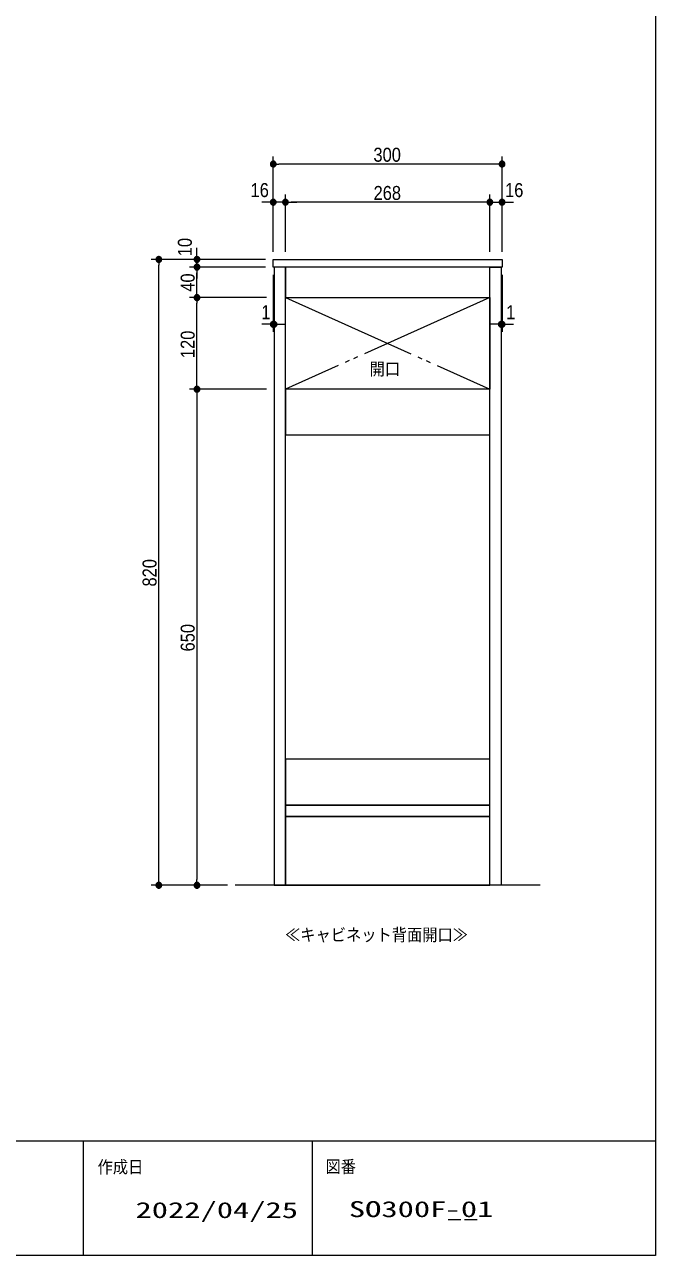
# Model space of a CAD drawing. Units: millimetres, scale not verified. Extents: x -3031 to 3031, y -1522 to 1522.
# Drawn here: x 279 to 1106, y -1385 to 228 of the extents above; entities that cross this region are included whole.
import ezdxf
from ezdxf.enums import TextEntityAlignment as Align

# ---------------------------------------------------------------- set-up
doc = ezdxf.new("R2010")
doc.units = ezdxf.units.MM
doc.header["$LTSCALE"] = 10
doc.linetypes.add('LONG_DOUBLE_CHAIN', pattern=[21.8, 18, -1, 0.6, -0.6, 0.6, -1])
for name, color, linetype, lineweight in [('0-0_1図面枠', 7, 'Continuous', 9), ('0-1_5ボウル・キャビネット', 7, 'Continuous', 9), ('0-2_2寸法-1', 7, 'Continuous', 9), ('0-3_0', 7, 'Continuous', 9), ('0-5_2寸法-2', 7, 'Continuous', 9), ('0-6_2寸法-3', 7, 'Continuous', 9)]:
    doc.layers.add(name, color=color, linetype=linetype, lineweight=lineweight)
doc.styles.add('ＭＳ ゴシック', font='')
doc.styles.add('ＭＳ Ｐゴシック', font='')
doc.styles.get('ＭＳ ゴシック').set_extended_font_data('MS Gothic')
doc.styles.get('ＭＳ Ｐゴシック').set_extended_font_data('MS PGothic')

# ---------------------------------------------------------------- blocks, each defined once
blk = doc.blocks.new('グループ-2')
at = {"layer": '0-0_1図面枠'}
for p, q in [((-20000, -12350), (20000, -12350)), ((12500, -12350), (12500, -13850)), ((15500, -12350), (15500, -13850))]:
    blk.add_line(p, q, dxfattribs=at)
blk.add_lwpolyline([(-20000, 13850), (20000, 13850), (20000, -13850), (-20000, -13850)], close=True, dxfattribs=at)
blk = doc.blocks.new('図面枠')
at = {"layer": '0-0_1図面枠'}
blk.add_blockref('グループ-2', (0, 0), dxfattribs=at)
at = {"layer": '0-0_1図面枠', "style": 'ＭＳ ゴシック', "width": 0.9}
for s, p in [('作成日', (12687.5, -12821.8)), ('図番', (15675, -12817.1))]:
    blk.add_text(s, height=162.8, dxfattribs=at).set_placement(p, align=Align.BOTTOM_LEFT)
blk = doc.blocks.new('_Dot')
at = {"layer": '0-3_0'}
for p, q in [((-5, 0), (-10, 0)), ((4.89, 1), (-4.89, 1)), ((3.99, 3), (-3.99, 3)), ((4.58, -1.99), (-4.58, -1.99)), ((3, -3.99), (-3, -3.99))]:
    blk.add_line(p, q, dxfattribs=at)
for points in [[(5, 0), (4.96, 0.63), (4.84, 1.24), (4.65, 1.84), (4.38, 2.41), (4.05, 2.94), (3.64, 3.42), (3.19, 3.85), (2.68, 4.22), (2.13, 4.52), (1.55, 4.76), (0.94, 4.91), (0.31, 4.99), (-0.31, 4.99), (-0.94, 4.91), (-1.55, 4.76), (-2.13, 4.52), (-2.68, 4.22), (-3.19, 3.85), (-3.64, 3.42), (-4.05, 2.94), (-4.38, 2.41), (-4.65, 1.84), (-4.84, 1.24), (-4.96, 0.63), (-5, 0), (0, 0)], [(-5, 0), (-4.96, -0.63), (-4.84, -1.24), (-4.65, -1.84), (-4.38, -2.41), (-4.05, -2.94), (-3.64, -3.42), (-3.19, -3.85), (-2.68, -4.22), (-2.13, -4.52), (-1.55, -4.76), (-0.94, -4.91), (-0.31, -4.99), (0.31, -4.99), (0.94, -4.91), (1.55, -4.76), (2.13, -4.52), (2.68, -4.22), (3.19, -3.85), (3.64, -3.42), (4.05, -2.94), (4.38, -2.41), (4.65, -1.84), (4.84, -1.24), (4.96, -0.63), (5, 0), (0, 0)]]:
    blk.add_lwpolyline(points, close=True, dxfattribs=at)

msp = doc.modelspace()

# ---------------------------------------------------------------- linework, layer by layer
at = {"layer": '0-1_5ボウル・キャビネット', "linetype": 'LONG_DOUBLE_CHAIN'}
for p, q in [((889.25, -130), (621.25, -250)), ((621.25, -130), (889.25, -250))]:
    msp.add_line(p, q, dxfattribs=at)
at = {"layer": '0-1_5ボウル・キャビネット'}
msp.add_line((955.25, -900), (555.25, -900), dxfattribs=at)
for points in [[(605.25, -80), (905.25, -80), (905.25, -90), (605.25, -90)], [(606.25, -90), (606.25, -900), (621.25, -900), (621.25, -90)], [(621.25, -130), (889.25, -130), (889.25, -90), (621.25, -90)], [(904.25, -90), (904.25, -900), (889.25, -900), (889.25, -90)], [(621.25, -130), (889.25, -130), (889.25, -250), (621.25, -250)], [(621.25, -130), (889.25, -130), (889.25, -250), (621.25, -250)], [(621.25, -310), (889.25, -310), (889.25, -250), (621.25, -250)], [(621.25, -795), (889.25, -795), (889.25, -735), (621.25, -735)], [(621.25, -810), (889.25, -810), (889.25, -795), (621.25, -795)], [(621.25, -810), (621.25, -900), (889.25, -900), (889.25, -810)]]:
    msp.add_lwpolyline(points, close=True, dxfattribs=at)
at = {"layer": '0-2_2寸法-1'}
for p, q in [((605.25, 5), (605.25, 55)), ((905.25, 5), (905.25, 55)), ((897.75, 45), (612.75, 45)), ((621.25, -70), (621.25, 5)), ((889.25, -70), (889.25, 5)), ((881.75, -5), (628.75, -5)), ((495.25, -80), (445.25, -80)), ((455.25, -892.5), (455.25, -87.5)), ((595.25, -90), (495.25, -90)), ((505.25, -122.5), (505.25, -97.5)), ((596.25, -130), (495.25, -130)), ((596.25, -130), (495.25, -130)), ((505.25, -242.5), (505.25, -137.5)), ((596.25, -250), (495.25, -250)), ((596.25, -250), (495.25, -250)), ((505.25, -257.5), (505.25, -892.5)), ((495.25, -900), (445.25, -900)), ((545.25, -900), (495.25, -900))]:
    msp.add_line(p, q, dxfattribs=at)
at = {"layer": '0-5_2寸法-2'}
for p, q in [((605.25, -70), (605.25, 5)), ((621.25, -70), (621.25, 5)), ((889.25, -70), (889.25, 5)), ((905.25, -70), (905.25, 5)), ((597.75, -5), (590.24, -5)), ((621.25, -5), (605.25, -5)), ((628.75, -5), (636.26, -5)), ((881.75, -5), (874.24, -5)), ((889.25, -5), (905.25, -5)), ((912.75, -5), (920.26, -5)), ((595.25, -80), (495.25, -80)), ((505.25, -72.5), (505.25, -64.99)), ((505.25, -90), (505.25, -80)), ((595.25, -90), (495.25, -90)), ((505.25, -97.5), (505.25, -105.01)), ((605.25, -100), (605.25, -175)), ((606.25, -100), (606.25, -175)), ((904.25, -100), (904.25, -175)), ((905.25, -100), (905.25, -175)), ((597.75, -165), (590.24, -165)), ((606.25, -165), (605.25, -165)), ((613.75, -165), (621.26, -165)), ((896.75, -165), (889.24, -165)), ((904.25, -165), (905.25, -165)), ((912.75, -165), (920.26, -165))]:
    msp.add_line(p, q, dxfattribs=at)

# ---------------------------------------------------------------- block references
at = {"layer": '0-0_1図面枠', "xscale": 0.1, "yscale": 0.1}
msp.add_blockref('図面枠', (-893.75, 0), dxfattribs=at)
at = {"layer": '0-2_2寸法-1', "xscale": 0.7503418, "yscale": 0.7503418}
for p, rotation in [((605.25, 45), 180), ((621.25, -5), 180), ((455.25, -80), 90), ((505.25, -90), 90), ((505.25, -130), 270), ((505.25, -130), 90), ((505.25, -250), 270), ((505.25, -250), 90), ((455.25, -900), 270), ((505.25, -900), 270)]:
    msp.add_blockref('_Dot', p, dxfattribs=dict(at, rotation=rotation))
for p in [(905.25, 45), (889.25, -5)]:
    msp.add_blockref('_Dot', p, dxfattribs=at)
at = {"layer": '0-5_2寸法-2', "xscale": 0.7503418, "yscale": 0.7503418}
for p in [(605.25, -5), (889.25, -5), (605.25, -165), (904.25, -165)]:
    msp.add_blockref('_Dot', p, dxfattribs=at)
for p, rotation in [((621.25, -5), 180), ((905.25, -5), 180), ((505.25, -80), 270), ((505.25, -90), 90), ((606.25, -165), 180), ((905.25, -165), 180)]:
    msp.add_blockref('_Dot', p, dxfattribs=dict(at, rotation=rotation))

# ---------------------------------------------------------------- texts
at = {"layer": '0-0_1図面枠', "style": 'ＭＳ ゴシック', "width": 1.5}
for s, p in [('2022/04/25', (424.64, -1342.36)), ('SO300F__', (704.4, -1341.12)), ('-01', (829.89, -1341.12))]:
    msp.add_text(s, height=20.89, dxfattribs=at).set_placement(p, align=Align.BOTTOM_LEFT)
at = {"layer": '0-1_5ボウル・キャビネット', "style": 'ＭＳ ゴシック', "width": 0.9}
msp.add_text('開口', height=16.28, dxfattribs=at).set_placement((731.62, -236.63), align=Align.BOTTOM_LEFT)
at = {"layer": '0-2_2寸法-1', "style": 'ＭＳ Ｐゴシック', "width": 0.9}
for s, p in [('300', (736.61, 42.52)), ('268', (736.76, -7.53))]:
    msp.add_text(s, height=18.33, dxfattribs=at).set_placement(p, align=Align.BOTTOM_LEFT)
for s, p in [('40', (507.73, -122.3)), ('120', (507.73, -209.31)), ('820', (457.73, -508.59)), ('650', (507.73, -593.69))]:
    msp.add_text(s, height=18.33, rotation=90, dxfattribs=at).set_placement(p, align=Align.BOTTOM_LEFT)
at = {"layer": '0-5_2寸法-2', "style": 'ＭＳ Ｐゴシック', "width": 0.9}
for s, p in [('16', (575.52, -3.76)), ('16', (909.16, -3.76)), ('1', (589.54, -163.76)), ('1', (910.7, -163.76))]:
    msp.add_text(s, height=18.33, dxfattribs=at).set_placement(p, align=Align.BOTTOM_LEFT)
msp.add_text('10', height=18.33, rotation=90, dxfattribs=at).set_placement((504.01, -75.83), align=Align.BOTTOM_LEFT)
at = {"layer": '0-6_2寸法-3', "style": 'ＭＳ ゴシック', "width": 0.9}
msp.add_text('≪キャビネット背面開口≫', height=16.28, dxfattribs=at).set_placement((620.76, -977.96), align=Align.BOTTOM_LEFT)

doc.saveas('drawing.dxf')
